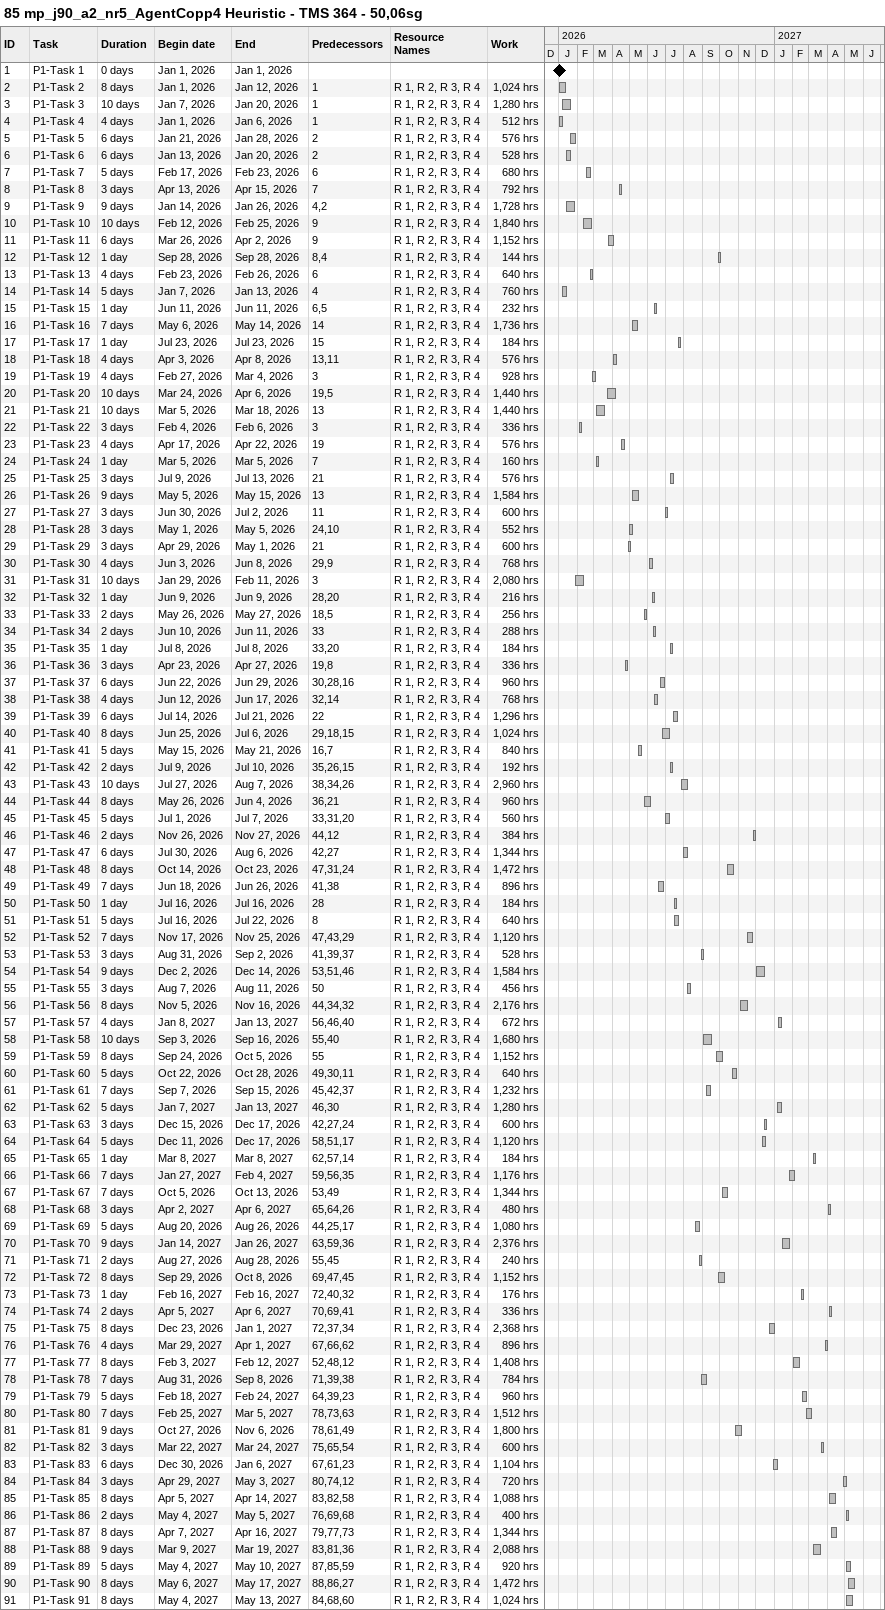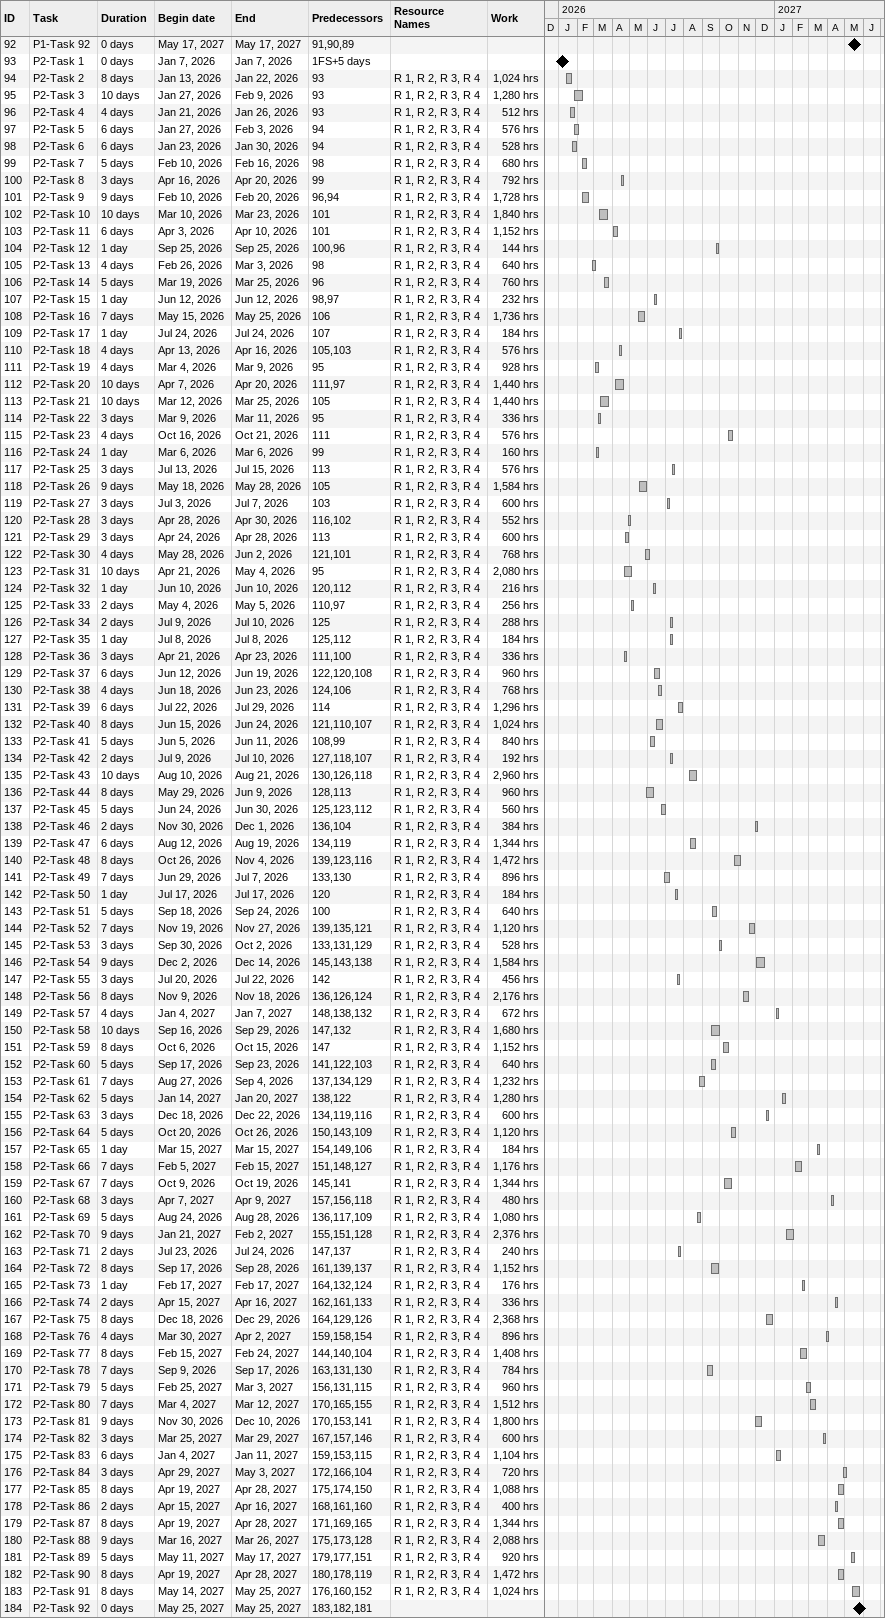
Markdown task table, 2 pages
85 mp_j90_a2_nr5_AgentCopp4 Heuristic - TMS 364 - 50,06sg

| ID | Task | Duration | Start | Finish | Predecessors | Resources | Work (h) |
|---|---|---|---|---|---|---|---|
| 1 | P1-Task 1 | 0d | 2026-01-01 | 2026-01-01 |  |  |  |
| 2 | P1-Task 2 | 8d | 2026-01-01 | 2026-01-12 | 1 | R 1, R 2, R 3, R 4 | 1024 |
| 3 | P1-Task 3 | 10d | 2026-01-07 | 2026-01-20 | 1 | R 1, R 2, R 3, R 4 | 1280 |
| 4 | P1-Task 4 | 4d | 2026-01-01 | 2026-01-06 | 1 | R 1, R 2, R 3, R 4 | 512 |
| 5 | P1-Task 5 | 6d | 2026-01-21 | 2026-01-28 | 2 | R 1, R 2, R 3, R 4 | 576 |
| 6 | P1-Task 6 | 6d | 2026-01-13 | 2026-01-20 | 2 | R 1, R 2, R 3, R 4 | 528 |
| 7 | P1-Task 7 | 5d | 2026-02-17 | 2026-02-23 | 6 | R 1, R 2, R 3, R 4 | 680 |
| 8 | P1-Task 8 | 3d | 2026-04-13 | 2026-04-15 | 7 | R 1, R 2, R 3, R 4 | 792 |
| 9 | P1-Task 9 | 9d | 2026-01-14 | 2026-01-26 | 4, 2 | R 1, R 2, R 3, R 4 | 1728 |
| 10 | P1-Task 10 | 10d | 2026-02-12 | 2026-02-25 | 9 | R 1, R 2, R 3, R 4 | 1840 |
| 11 | P1-Task 11 | 6d | 2026-03-26 | 2026-04-02 | 9 | R 1, R 2, R 3, R 4 | 1152 |
| 12 | P1-Task 12 | 1d | 2026-09-28 | 2026-09-28 | 8, 4 | R 1, R 2, R 3, R 4 | 144 |
| 13 | P1-Task 13 | 4d | 2026-02-23 | 2026-02-26 | 6 | R 1, R 2, R 3, R 4 | 640 |
| 14 | P1-Task 14 | 5d | 2026-01-07 | 2026-01-13 | 4 | R 1, R 2, R 3, R 4 | 760 |
| 15 | P1-Task 15 | 1d | 2026-06-11 | 2026-06-11 | 6, 5 | R 1, R 2, R 3, R 4 | 232 |
| 16 | P1-Task 16 | 7d | 2026-05-06 | 2026-05-14 | 14 | R 1, R 2, R 3, R 4 | 1736 |
| 17 | P1-Task 17 | 1d | 2026-07-23 | 2026-07-23 | 15 | R 1, R 2, R 3, R 4 | 184 |
| 18 | P1-Task 18 | 4d | 2026-04-03 | 2026-04-08 | 13, 11 | R 1, R 2, R 3, R 4 | 576 |
| 19 | P1-Task 19 | 4d | 2026-02-27 | 2026-03-04 | 3 | R 1, R 2, R 3, R 4 | 928 |
| 20 | P1-Task 20 | 10d | 2026-03-24 | 2026-04-06 | 19, 5 | R 1, R 2, R 3, R 4 | 1440 |
| 21 | P1-Task 21 | 10d | 2026-03-05 | 2026-03-18 | 13 | R 1, R 2, R 3, R 4 | 1440 |
| 22 | P1-Task 22 | 3d | 2026-02-04 | 2026-02-06 | 3 | R 1, R 2, R 3, R 4 | 336 |
| 23 | P1-Task 23 | 4d | 2026-04-17 | 2026-04-22 | 19 | R 1, R 2, R 3, R 4 | 576 |
| 24 | P1-Task 24 | 1d | 2026-03-05 | 2026-03-05 | 7 | R 1, R 2, R 3, R 4 | 160 |
| 25 | P1-Task 25 | 3d | 2026-07-09 | 2026-07-13 | 21 | R 1, R 2, R 3, R 4 | 576 |
| 26 | P1-Task 26 | 9d | 2026-05-05 | 2026-05-15 | 13 | R 1, R 2, R 3, R 4 | 1584 |
| 27 | P1-Task 27 | 3d | 2026-06-30 | 2026-07-02 | 11 | R 1, R 2, R 3, R 4 | 600 |
| 28 | P1-Task 28 | 3d | 2026-05-01 | 2026-05-05 | 24, 10 | R 1, R 2, R 3, R 4 | 552 |
| 29 | P1-Task 29 | 3d | 2026-04-29 | 2026-05-01 | 21 | R 1, R 2, R 3, R 4 | 600 |
| 30 | P1-Task 30 | 4d | 2026-06-03 | 2026-06-08 | 29, 9 | R 1, R 2, R 3, R 4 | 768 |
| 31 | P1-Task 31 | 10d | 2026-01-29 | 2026-02-11 | 3 | R 1, R 2, R 3, R 4 | 2080 |
| 32 | P1-Task 32 | 1d | 2026-06-09 | 2026-06-09 | 28, 20 | R 1, R 2, R 3, R 4 | 216 |
| 33 | P1-Task 33 | 2d | 2026-05-26 | 2026-05-27 | 18, 5 | R 1, R 2, R 3, R 4 | 256 |
| 34 | P1-Task 34 | 2d | 2026-06-10 | 2026-06-11 | 33 | R 1, R 2, R 3, R 4 | 288 |
| 35 | P1-Task 35 | 1d | 2026-07-08 | 2026-07-08 | 33, 20 | R 1, R 2, R 3, R 4 | 184 |
| 36 | P1-Task 36 | 3d | 2026-04-23 | 2026-04-27 | 19, 8 | R 1, R 2, R 3, R 4 | 336 |
| 37 | P1-Task 37 | 6d | 2026-06-22 | 2026-06-29 | 30, 28, 16 | R 1, R 2, R 3, R 4 | 960 |
| 38 | P1-Task 38 | 4d | 2026-06-12 | 2026-06-17 | 32, 14 | R 1, R 2, R 3, R 4 | 768 |
| 39 | P1-Task 39 | 6d | 2026-07-14 | 2026-07-21 | 22 | R 1, R 2, R 3, R 4 | 1296 |
| 40 | P1-Task 40 | 8d | 2026-06-25 | 2026-07-06 | 29, 18, 15 | R 1, R 2, R 3, R 4 | 1024 |
| 41 | P1-Task 41 | 5d | 2026-05-15 | 2026-05-21 | 16, 7 | R 1, R 2, R 3, R 4 | 840 |
| 42 | P1-Task 42 | 2d | 2026-07-09 | 2026-07-10 | 35, 26, 15 | R 1, R 2, R 3, R 4 | 192 |
| 43 | P1-Task 43 | 10d | 2026-07-27 | 2026-08-07 | 38, 34, 26 | R 1, R 2, R 3, R 4 | 2960 |
| 44 | P1-Task 44 | 8d | 2026-05-26 | 2026-06-04 | 36, 21 | R 1, R 2, R 3, R 4 | 960 |
| 45 | P1-Task 45 | 5d | 2026-07-01 | 2026-07-07 | 33, 31, 20 | R 1, R 2, R 3, R 4 | 560 |
| 46 | P1-Task 46 | 2d | 2026-11-26 | 2026-11-27 | 44, 12 | R 1, R 2, R 3, R 4 | 384 |
| 47 | P1-Task 47 | 6d | 2026-07-30 | 2026-08-06 | 42, 27 | R 1, R 2, R 3, R 4 | 1344 |
| 48 | P1-Task 48 | 8d | 2026-10-14 | 2026-10-23 | 47, 31, 24 | R 1, R 2, R 3, R 4 | 1472 |
| 49 | P1-Task 49 | 7d | 2026-06-18 | 2026-06-26 | 41, 38 | R 1, R 2, R 3, R 4 | 896 |
| 50 | P1-Task 50 | 1d | 2026-07-16 | 2026-07-16 | 28 | R 1, R 2, R 3, R 4 | 184 |
| 51 | P1-Task 51 | 5d | 2026-07-16 | 2026-07-22 | 8 | R 1, R 2, R 3, R 4 | 640 |
| 52 | P1-Task 52 | 7d | 2026-11-17 | 2026-11-25 | 47, 43, 29 | R 1, R 2, R 3, R 4 | 1120 |
| 53 | P1-Task 53 | 3d | 2026-08-31 | 2026-09-02 | 41, 39, 37 | R 1, R 2, R 3, R 4 | 528 |
| 54 | P1-Task 54 | 9d | 2026-12-02 | 2026-12-14 | 53, 51, 46 | R 1, R 2, R 3, R 4 | 1584 |
| 55 | P1-Task 55 | 3d | 2026-08-07 | 2026-08-11 | 50 | R 1, R 2, R 3, R 4 | 456 |
| 56 | P1-Task 56 | 8d | 2026-11-05 | 2026-11-16 | 44, 34, 32 | R 1, R 2, R 3, R 4 | 2176 |
| 57 | P1-Task 57 | 4d | 2027-01-08 | 2027-01-13 | 56, 46, 40 | R 1, R 2, R 3, R 4 | 672 |
| 58 | P1-Task 58 | 10d | 2026-09-03 | 2026-09-16 | 55, 40 | R 1, R 2, R 3, R 4 | 1680 |
| 59 | P1-Task 59 | 8d | 2026-09-24 | 2026-10-05 | 55 | R 1, R 2, R 3, R 4 | 1152 |
| 60 | P1-Task 60 | 5d | 2026-10-22 | 2026-10-28 | 49, 30, 11 | R 1, R 2, R 3, R 4 | 640 |
| 61 | P1-Task 61 | 7d | 2026-09-07 | 2026-09-15 | 45, 42, 37 | R 1, R 2, R 3, R 4 | 1232 |
| 62 | P1-Task 62 | 5d | 2027-01-07 | 2027-01-13 | 46, 30 | R 1, R 2, R 3, R 4 | 1280 |
| 63 | P1-Task 63 | 3d | 2026-12-15 | 2026-12-17 | 42, 27, 24 | R 1, R 2, R 3, R 4 | 600 |
| 64 | P1-Task 64 | 5d | 2026-12-11 | 2026-12-17 | 58, 51, 17 | R 1, R 2, R 3, R 4 | 1120 |
| 65 | P1-Task 65 | 1d | 2027-03-08 | 2027-03-08 | 62, 57, 14 | R 1, R 2, R 3, R 4 | 184 |
| 66 | P1-Task 66 | 7d | 2027-01-27 | 2027-02-04 | 59, 56, 35 | R 1, R 2, R 3, R 4 | 1176 |
| 67 | P1-Task 67 | 7d | 2026-10-05 | 2026-10-13 | 53, 49 | R 1, R 2, R 3, R 4 | 1344 |
| 68 | P1-Task 68 | 3d | 2027-04-02 | 2027-04-06 | 65, 64, 26 | R 1, R 2, R 3, R 4 | 480 |
| 69 | P1-Task 69 | 5d | 2026-08-20 | 2026-08-26 | 44, 25, 17 | R 1, R 2, R 3, R 4 | 1080 |
| 70 | P1-Task 70 | 9d | 2027-01-14 | 2027-01-26 | 63, 59, 36 | R 1, R 2, R 3, R 4 | 2376 |
| 71 | P1-Task 71 | 2d | 2026-08-27 | 2026-08-28 | 55, 45 | R 1, R 2, R 3, R 4 | 240 |
| 72 | P1-Task 72 | 8d | 2026-09-29 | 2026-10-08 | 69, 47, 45 | R 1, R 2, R 3, R 4 | 1152 |
| 73 | P1-Task 73 | 1d | 2027-02-16 | 2027-02-16 | 72, 40, 32 | R 1, R 2, R 3, R 4 | 176 |
| 74 | P1-Task 74 | 2d | 2027-04-05 | 2027-04-06 | 70, 69, 41 | R 1, R 2, R 3, R 4 | 336 |
| 75 | P1-Task 75 | 8d | 2026-12-23 | 2027-01-01 | 72, 37, 34 | R 1, R 2, R 3, R 4 | 2368 |
| 76 | P1-Task 76 | 4d | 2027-03-29 | 2027-04-01 | 67, 66, 62 | R 1, R 2, R 3, R 4 | 896 |
| 77 | P1-Task 77 | 8d | 2027-02-03 | 2027-02-12 | 52, 48, 12 | R 1, R 2, R 3, R 4 | 1408 |
| 78 | P1-Task 78 | 7d | 2026-08-31 | 2026-09-08 | 71, 39, 38 | R 1, R 2, R 3, R 4 | 784 |
| 79 | P1-Task 79 | 5d | 2027-02-18 | 2027-02-24 | 64, 39, 23 | R 1, R 2, R 3, R 4 | 960 |
| 80 | P1-Task 80 | 7d | 2027-02-25 | 2027-03-05 | 78, 73, 63 | R 1, R 2, R 3, R 4 | 1512 |
| 81 | P1-Task 81 | 9d | 2026-10-27 | 2026-11-06 | 78, 61, 49 | R 1, R 2, R 3, R 4 | 1800 |
| 82 | P1-Task 82 | 3d | 2027-03-22 | 2027-03-24 | 75, 65, 54 | R 1, R 2, R 3, R 4 | 600 |
| 83 | P1-Task 83 | 6d | 2026-12-30 | 2027-01-06 | 67, 61, 23 | R 1, R 2, R 3, R 4 | 1104 |
| 84 | P1-Task 84 | 3d | 2027-04-29 | 2027-05-03 | 80, 74, 12 | R 1, R 2, R 3, R 4 | 720 |
| 85 | P1-Task 85 | 8d | 2027-04-05 | 2027-04-14 | 83, 82, 58 | R 1, R 2, R 3, R 4 | 1088 |
| 86 | P1-Task 86 | 2d | 2027-05-04 | 2027-05-05 | 76, 69, 68 | R 1, R 2, R 3, R 4 | 400 |
| 87 | P1-Task 87 | 8d | 2027-04-07 | 2027-04-16 | 79, 77, 73 | R 1, R 2, R 3, R 4 | 1344 |
| 88 | P1-Task 88 | 9d | 2027-03-09 | 2027-03-19 | 83, 81, 36 | R 1, R 2, R 3, R 4 | 2088 |
| 89 | P1-Task 89 | 5d | 2027-05-04 | 2027-05-10 | 87, 85, 59 | R 1, R 2, R 3, R 4 | 920 |
| 90 | P1-Task 90 | 8d | 2027-05-06 | 2027-05-17 | 88, 86, 27 | R 1, R 2, R 3, R 4 | 1472 |
| 91 | P1-Task 91 | 8d | 2027-05-04 | 2027-05-13 | 84, 68, 60 | R 1, R 2, R 3, R 4 | 1024 |
| 92 | P1-Task 92 | 0d | 2027-05-17 | 2027-05-17 | 91, 90, 89 |  |  |
| 93 | P2-Task 1 | 0d | 2026-01-07 | 2026-01-07 | 1FS+5d |  |  |
| 94 | P2-Task 2 | 8d | 2026-01-13 | 2026-01-22 | 93 | R 1, R 2, R 3, R 4 | 1024 |
| 95 | P2-Task 3 | 10d | 2026-01-27 | 2026-02-09 | 93 | R 1, R 2, R 3, R 4 | 1280 |
| 96 | P2-Task 4 | 4d | 2026-01-21 | 2026-01-26 | 93 | R 1, R 2, R 3, R 4 | 512 |
| 97 | P2-Task 5 | 6d | 2026-01-27 | 2026-02-03 | 94 | R 1, R 2, R 3, R 4 | 576 |
| 98 | P2-Task 6 | 6d | 2026-01-23 | 2026-01-30 | 94 | R 1, R 2, R 3, R 4 | 528 |
| 99 | P2-Task 7 | 5d | 2026-02-10 | 2026-02-16 | 98 | R 1, R 2, R 3, R 4 | 680 |
| 100 | P2-Task 8 | 3d | 2026-04-16 | 2026-04-20 | 99 | R 1, R 2, R 3, R 4 | 792 |
| 101 | P2-Task 9 | 9d | 2026-02-10 | 2026-02-20 | 96, 94 | R 1, R 2, R 3, R 4 | 1728 |
| 102 | P2-Task 10 | 10d | 2026-03-10 | 2026-03-23 | 101 | R 1, R 2, R 3, R 4 | 1840 |
| 103 | P2-Task 11 | 6d | 2026-04-03 | 2026-04-10 | 101 | R 1, R 2, R 3, R 4 | 1152 |
| 104 | P2-Task 12 | 1d | 2026-09-25 | 2026-09-25 | 100, 96 | R 1, R 2, R 3, R 4 | 144 |
| 105 | P2-Task 13 | 4d | 2026-02-26 | 2026-03-03 | 98 | R 1, R 2, R 3, R 4 | 640 |
| 106 | P2-Task 14 | 5d | 2026-03-19 | 2026-03-25 | 96 | R 1, R 2, R 3, R 4 | 760 |
| 107 | P2-Task 15 | 1d | 2026-06-12 | 2026-06-12 | 98, 97 | R 1, R 2, R 3, R 4 | 232 |
| 108 | P2-Task 16 | 7d | 2026-05-15 | 2026-05-25 | 106 | R 1, R 2, R 3, R 4 | 1736 |
| 109 | P2-Task 17 | 1d | 2026-07-24 | 2026-07-24 | 107 | R 1, R 2, R 3, R 4 | 184 |
| 110 | P2-Task 18 | 4d | 2026-04-13 | 2026-04-16 | 105, 103 | R 1, R 2, R 3, R 4 | 576 |
| 111 | P2-Task 19 | 4d | 2026-03-04 | 2026-03-09 | 95 | R 1, R 2, R 3, R 4 | 928 |
| 112 | P2-Task 20 | 10d | 2026-04-07 | 2026-04-20 | 111, 97 | R 1, R 2, R 3, R 4 | 1440 |
| 113 | P2-Task 21 | 10d | 2026-03-12 | 2026-03-25 | 105 | R 1, R 2, R 3, R 4 | 1440 |
| 114 | P2-Task 22 | 3d | 2026-03-09 | 2026-03-11 | 95 | R 1, R 2, R 3, R 4 | 336 |
| 115 | P2-Task 23 | 4d | 2026-10-16 | 2026-10-21 | 111 | R 1, R 2, R 3, R 4 | 576 |
| 116 | P2-Task 24 | 1d | 2026-03-06 | 2026-03-06 | 99 | R 1, R 2, R 3, R 4 | 160 |
| 117 | P2-Task 25 | 3d | 2026-07-13 | 2026-07-15 | 113 | R 1, R 2, R 3, R 4 | 576 |
| 118 | P2-Task 26 | 9d | 2026-05-18 | 2026-05-28 | 105 | R 1, R 2, R 3, R 4 | 1584 |
| 119 | P2-Task 27 | 3d | 2026-07-03 | 2026-07-07 | 103 | R 1, R 2, R 3, R 4 | 600 |
| 120 | P2-Task 28 | 3d | 2026-04-28 | 2026-04-30 | 116, 102 | R 1, R 2, R 3, R 4 | 552 |
| 121 | P2-Task 29 | 3d | 2026-04-24 | 2026-04-28 | 113 | R 1, R 2, R 3, R 4 | 600 |
| 122 | P2-Task 30 | 4d | 2026-05-28 | 2026-06-02 | 121, 101 | R 1, R 2, R 3, R 4 | 768 |
| 123 | P2-Task 31 | 10d | 2026-04-21 | 2026-05-04 | 95 | R 1, R 2, R 3, R 4 | 2080 |
| 124 | P2-Task 32 | 1d | 2026-06-10 | 2026-06-10 | 120, 112 | R 1, R 2, R 3, R 4 | 216 |
| 125 | P2-Task 33 | 2d | 2026-05-04 | 2026-05-05 | 110, 97 | R 1, R 2, R 3, R 4 | 256 |
| 126 | P2-Task 34 | 2d | 2026-07-09 | 2026-07-10 | 125 | R 1, R 2, R 3, R 4 | 288 |
| 127 | P2-Task 35 | 1d | 2026-07-08 | 2026-07-08 | 125, 112 | R 1, R 2, R 3, R 4 | 184 |
| 128 | P2-Task 36 | 3d | 2026-04-21 | 2026-04-23 | 111, 100 | R 1, R 2, R 3, R 4 | 336 |
| 129 | P2-Task 37 | 6d | 2026-06-12 | 2026-06-19 | 122, 120, 108 | R 1, R 2, R 3, R 4 | 960 |
| 130 | P2-Task 38 | 4d | 2026-06-18 | 2026-06-23 | 124, 106 | R 1, R 2, R 3, R 4 | 768 |
| 131 | P2-Task 39 | 6d | 2026-07-22 | 2026-07-29 | 114 | R 1, R 2, R 3, R 4 | 1296 |
| 132 | P2-Task 40 | 8d | 2026-06-15 | 2026-06-24 | 121, 110, 107 | R 1, R 2, R 3, R 4 | 1024 |
| 133 | P2-Task 41 | 5d | 2026-06-05 | 2026-06-11 | 108, 99 | R 1, R 2, R 3, R 4 | 840 |
| 134 | P2-Task 42 | 2d | 2026-07-09 | 2026-07-10 | 127, 118, 107 | R 1, R 2, R 3, R 4 | 192 |
| 135 | P2-Task 43 | 10d | 2026-08-10 | 2026-08-21 | 130, 126, 118 | R 1, R 2, R 3, R 4 | 2960 |
| 136 | P2-Task 44 | 8d | 2026-05-29 | 2026-06-09 | 128, 113 | R 1, R 2, R 3, R 4 | 960 |
| 137 | P2-Task 45 | 5d | 2026-06-24 | 2026-06-30 | 125, 123, 112 | R 1, R 2, R 3, R 4 | 560 |
| 138 | P2-Task 46 | 2d | 2026-11-30 | 2026-12-01 | 136, 104 | R 1, R 2, R 3, R 4 | 384 |
| 139 | P2-Task 47 | 6d | 2026-08-12 | 2026-08-19 | 134, 119 | R 1, R 2, R 3, R 4 | 1344 |
| 140 | P2-Task 48 | 8d | 2026-10-26 | 2026-11-04 | 139, 123, 116 | R 1, R 2, R 3, R 4 | 1472 |
| 141 | P2-Task 49 | 7d | 2026-06-29 | 2026-07-07 | 133, 130 | R 1, R 2, R 3, R 4 | 896 |
| 142 | P2-Task 50 | 1d | 2026-07-17 | 2026-07-17 | 120 | R 1, R 2, R 3, R 4 | 184 |
| 143 | P2-Task 51 | 5d | 2026-09-18 | 2026-09-24 | 100 | R 1, R 2, R 3, R 4 | 640 |
| 144 | P2-Task 52 | 7d | 2026-11-19 | 2026-11-27 | 139, 135, 121 | R 1, R 2, R 3, R 4 | 1120 |
| 145 | P2-Task 53 | 3d | 2026-09-30 | 2026-10-02 | 133, 131, 129 | R 1, R 2, R 3, R 4 | 528 |
| 146 | P2-Task 54 | 9d | 2026-12-02 | 2026-12-14 | 145, 143, 138 | R 1, R 2, R 3, R 4 | 1584 |
| 147 | P2-Task 55 | 3d | 2026-07-20 | 2026-07-22 | 142 | R 1, R 2, R 3, R 4 | 456 |
| 148 | P2-Task 56 | 8d | 2026-11-09 | 2026-11-18 | 136, 126, 124 | R 1, R 2, R 3, R 4 | 2176 |
| 149 | P2-Task 57 | 4d | 2027-01-04 | 2027-01-07 | 148, 138, 132 | R 1, R 2, R 3, R 4 | 672 |
| 150 | P2-Task 58 | 10d | 2026-09-16 | 2026-09-29 | 147, 132 | R 1, R 2, R 3, R 4 | 1680 |
| 151 | P2-Task 59 | 8d | 2026-10-06 | 2026-10-15 | 147 | R 1, R 2, R 3, R 4 | 1152 |
| 152 | P2-Task 60 | 5d | 2026-09-17 | 2026-09-23 | 141, 122, 103 | R 1, R 2, R 3, R 4 | 640 |
| 153 | P2-Task 61 | 7d | 2026-08-27 | 2026-09-04 | 137, 134, 129 | R 1, R 2, R 3, R 4 | 1232 |
| 154 | P2-Task 62 | 5d | 2027-01-14 | 2027-01-20 | 138, 122 | R 1, R 2, R 3, R 4 | 1280 |
| 155 | P2-Task 63 | 3d | 2026-12-18 | 2026-12-22 | 134, 119, 116 | R 1, R 2, R 3, R 4 | 600 |
| 156 | P2-Task 64 | 5d | 2026-10-20 | 2026-10-26 | 150, 143, 109 | R 1, R 2, R 3, R 4 | 1120 |
| 157 | P2-Task 65 | 1d | 2027-03-15 | 2027-03-15 | 154, 149, 106 | R 1, R 2, R 3, R 4 | 184 |
| 158 | P2-Task 66 | 7d | 2027-02-05 | 2027-02-15 | 151, 148, 127 | R 1, R 2, R 3, R 4 | 1176 |
| 159 | P2-Task 67 | 7d | 2026-10-09 | 2026-10-19 | 145, 141 | R 1, R 2, R 3, R 4 | 1344 |
| 160 | P2-Task 68 | 3d | 2027-04-07 | 2027-04-09 | 157, 156, 118 | R 1, R 2, R 3, R 4 | 480 |
| 161 | P2-Task 69 | 5d | 2026-08-24 | 2026-08-28 | 136, 117, 109 | R 1, R 2, R 3, R 4 | 1080 |
| 162 | P2-Task 70 | 9d | 2027-01-21 | 2027-02-02 | 155, 151, 128 | R 1, R 2, R 3, R 4 | 2376 |
| 163 | P2-Task 71 | 2d | 2026-07-23 | 2026-07-24 | 147, 137 | R 1, R 2, R 3, R 4 | 240 |
| 164 | P2-Task 72 | 8d | 2026-09-17 | 2026-09-28 | 161, 139, 137 | R 1, R 2, R 3, R 4 | 1152 |
| 165 | P2-Task 73 | 1d | 2027-02-17 | 2027-02-17 | 164, 132, 124 | R 1, R 2, R 3, R 4 | 176 |
| 166 | P2-Task 74 | 2d | 2027-04-15 | 2027-04-16 | 162, 161, 133 | R 1, R 2, R 3, R 4 | 336 |
| 167 | P2-Task 75 | 8d | 2026-12-18 | 2026-12-29 | 164, 129, 126 | R 1, R 2, R 3, R 4 | 2368 |
| 168 | P2-Task 76 | 4d | 2027-03-30 | 2027-04-02 | 159, 158, 154 | R 1, R 2, R 3, R 4 | 896 |
| 169 | P2-Task 77 | 8d | 2027-02-15 | 2027-02-24 | 144, 140, 104 | R 1, R 2, R 3, R 4 | 1408 |
| 170 | P2-Task 78 | 7d | 2026-09-09 | 2026-09-17 | 163, 131, 130 | R 1, R 2, R 3, R 4 | 784 |
| 171 | P2-Task 79 | 5d | 2027-02-25 | 2027-03-03 | 156, 131, 115 | R 1, R 2, R 3, R 4 | 960 |
| 172 | P2-Task 80 | 7d | 2027-03-04 | 2027-03-12 | 170, 165, 155 | R 1, R 2, R 3, R 4 | 1512 |
| 173 | P2-Task 81 | 9d | 2026-11-30 | 2026-12-10 | 170, 153, 141 | R 1, R 2, R 3, R 4 | 1800 |
| 174 | P2-Task 82 | 3d | 2027-03-25 | 2027-03-29 | 167, 157, 146 | R 1, R 2, R 3, R 4 | 600 |
| 175 | P2-Task 83 | 6d | 2027-01-04 | 2027-01-11 | 159, 153, 115 | R 1, R 2, R 3, R 4 | 1104 |
| 176 | P2-Task 84 | 3d | 2027-04-29 | 2027-05-03 | 172, 166, 104 | R 1, R 2, R 3, R 4 | 720 |
| 177 | P2-Task 85 | 8d | 2027-04-19 | 2027-04-28 | 175, 174, 150 | R 1, R 2, R 3, R 4 | 1088 |
| 178 | P2-Task 86 | 2d | 2027-04-15 | 2027-04-16 | 168, 161, 160 | R 1, R 2, R 3, R 4 | 400 |
| 179 | P2-Task 87 | 8d | 2027-04-19 | 2027-04-28 | 171, 169, 165 | R 1, R 2, R 3, R 4 | 1344 |
| 180 | P2-Task 88 | 9d | 2027-03-16 | 2027-03-26 | 175, 173, 128 | R 1, R 2, R 3, R 4 | 2088 |
| 181 | P2-Task 89 | 5d | 2027-05-11 | 2027-05-17 | 179, 177, 151 | R 1, R 2, R 3, R 4 | 920 |
| 182 | P2-Task 90 | 8d | 2027-04-19 | 2027-04-28 | 180, 178, 119 | R 1, R 2, R 3, R 4 | 1472 |
| 183 | P2-Task 91 | 8d | 2027-05-14 | 2027-05-25 | 176, 160, 152 | R 1, R 2, R 3, R 4 | 1024 |
| 184 | P2-Task 92 | 0d | 2027-05-25 | 2027-05-25 | 183, 182, 181 |  |  |
